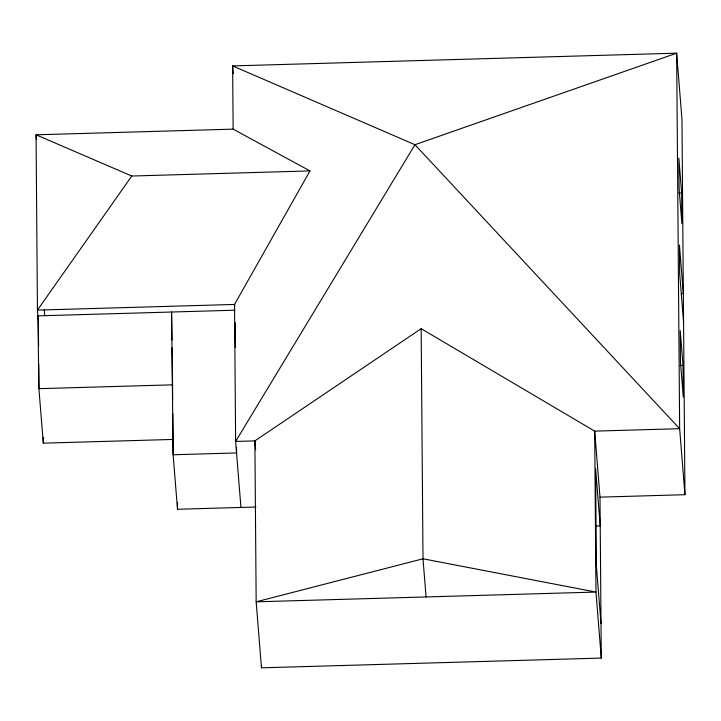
<?xml version="1.0" encoding="UTF-8"?>
<svg xmlns="http://www.w3.org/2000/svg" width="721" height="721" viewBox="0 0 721 721"><rect width="100%" height="100%" fill="white"/><g stroke="black" fill="none" stroke-linecap="round" stroke-linejoin="round"><path stroke-width="1.08" d="M38.573 346.197L38.375 321.611L37.447 310.102L36.05 134.8L233.135 129.14L309.976 170.913L234.532 304.451L235.623 441.432L240.94 507.44M309.976 170.913L131.781 176.023L37.447 310.102L234.532 304.451L234.685 306.362M421.163 328.686L254.883 440.882L235.623 441.432L414.954 144.705L676.649 53.174L681.958 119.181L684.95 494.696L599.998 497.139L594.69 431.131L421.163 328.686L423.002 558.793L426.066 596.943M678.731 193.066L681.642 192.985L681.886 223.636L679.092 188.821L678.84 158.16L681.642 192.985M681.408 293.582L683.346 293.528L679.452 245.086L679.678 273.827L683.571 322.269M235.001 310.201L37.907 315.861L38.907 388.664L43.296 443.163L173.581 439.422M680.11 365.502L683.021 365.412L683.274 397.028L680.471 362.212L680.218 330.597L683.021 365.412M172.058 347.864L172.562 384.834L38.907 388.664L38.709 364.078M236.515 448.156L236.551 452.941L173.121 454.762L171.571 312.022L171.949 340.024M172.797 413.692L173.121 454.762L177.51 509.26L255.91 507.007M596.348 525.988L600.223 525.87L595.6 468.344L596.375 566.057L601.008 623.584M255.604 449.832L254.883 440.882L256.162 601.819L261.48 667.826L601.278 658.075L599.998 497.139M131.781 176.023L36.05 134.8L36.41 139.27M684.95 494.696L679.642 428.698L676.649 53.174L232.631 65.917L233.135 129.14M601.278 658.075L595.97 592.067L594.69 431.131L679.642 428.698L414.954 144.705L232.631 65.917L233.262 73.749M44.242 309.913L44.711 315.663M235.136 322.566L235.397 347.288M236.488 447.317L236.551 452.941M261.462 665.573L261.48 667.826M177.456 502.6L177.51 509.26M172.562 384.834L172.679 399.263M43.251 437.557L43.296 443.163M423.002 558.793L256.162 601.819L595.97 592.067L423.002 558.793"/></g></svg>
